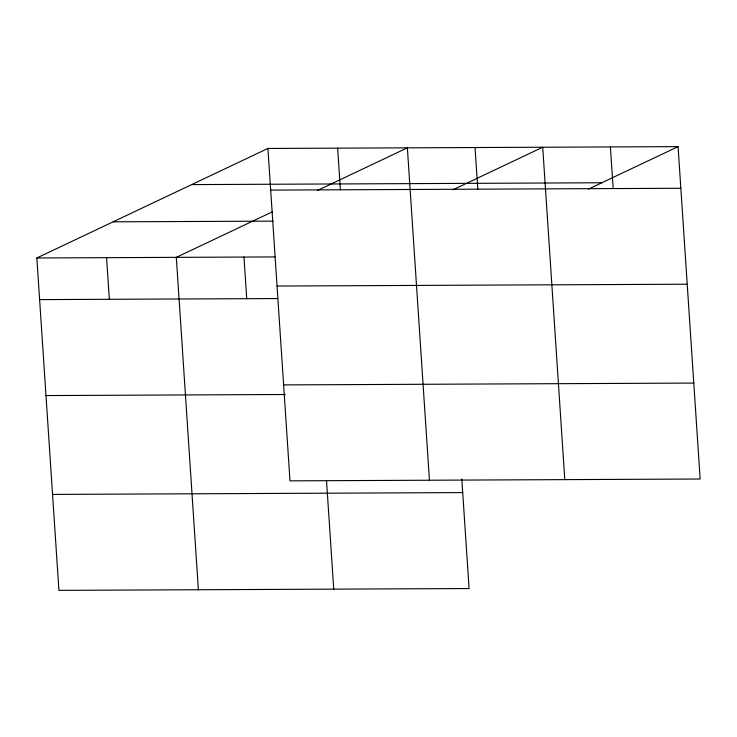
<?xml version="1.0" encoding="UTF-8"?>
<svg xmlns="http://www.w3.org/2000/svg" width="737" height="737" viewBox="0 0 737 737"><rect width="100%" height="100%" fill="white"/><g stroke="black" fill="none" stroke-linecap="round" stroke-linejoin="round"><path stroke-width="1.11" d="M461.804 478.949L469.091 588.541L58.923 590.365L36.85 257.978L267.909 148.459L678.077 146.635L700.15 479.022L289.991 480.856L267.909 148.459M272.193 211.906L176.309 257.351L198.382 589.747M317.675 190.349L407.368 147.842L429.441 480.229M453.034 189.741L542.718 147.234L564.8 479.63M588.384 189.142L678.077 146.635M191.666 184.6L601.825 182.767M270.682 190.1L680.841 188.267M113.102 221.837L273.206 221.128M36.85 257.978L274.947 256.918M277.048 286.048L687.206 284.215M39.614 299.609L277.72 298.549M283.616 384.907L693.775 383.074M45.989 395.566L285.237 394.498M52.557 494.416L462.716 492.592M610.393 146.93L613.166 188.571M475.043 147.538L477.806 189.169M337.638 148.155L340.402 189.787M326.528 480.69L333.732 589.139M243.984 257.056L246.748 298.688M106.579 257.664L109.343 299.305"/></g></svg>
